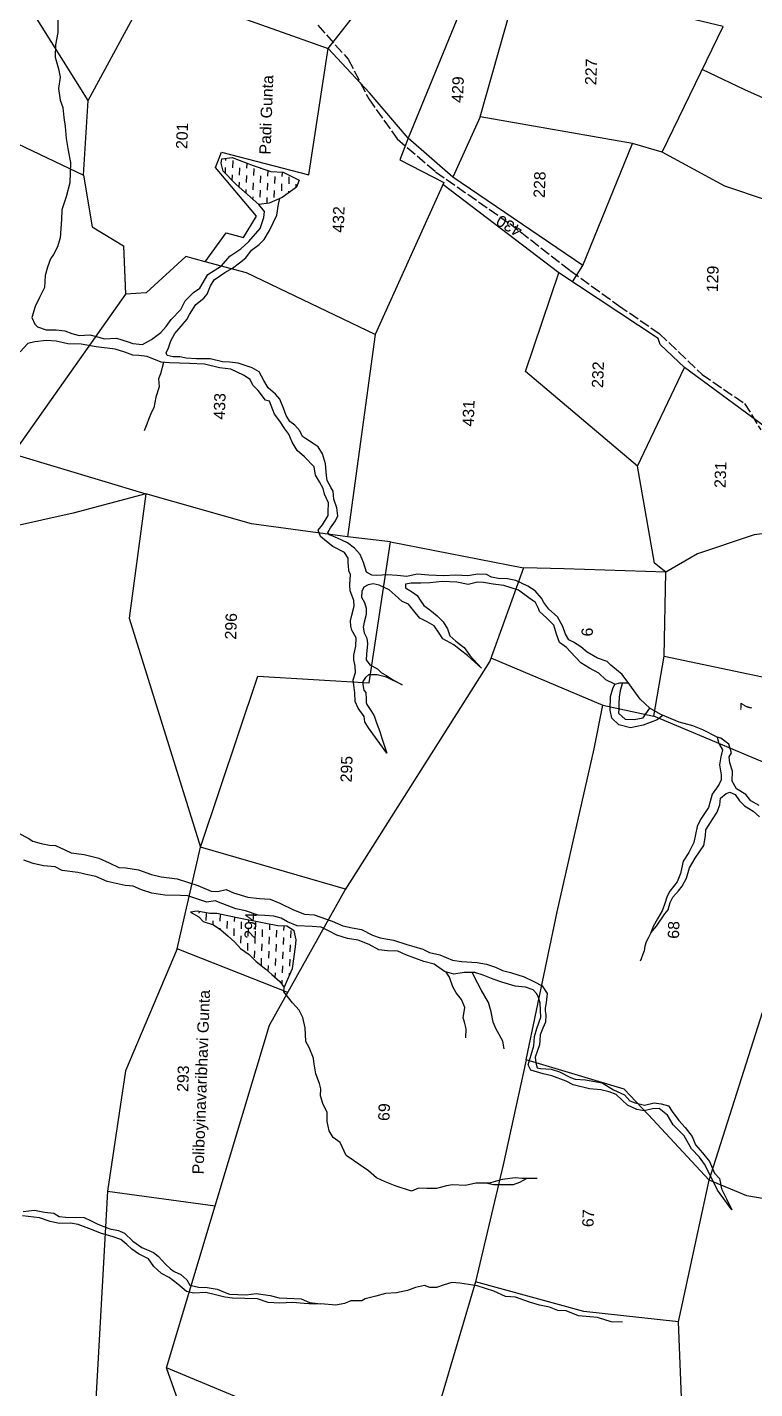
# Model space of a CAD drawing. Header units: inches. Extents: x 342704 to 348847, y 1587316 to 1596013.
# Drawn here: x 344942 to 345775, y 1590039 to 1591597 of the extents above; entities that cross this region are included whole.
import ezdxf

# ---------------------------------------------------------------- set-up
doc = ezdxf.new("R2010")
doc.units = ezdxf.units.IN
doc.header["$MEASUREMENT"] = 0
doc.linetypes.add('ACAD_ISO02W100', pattern=[15, 12, -3])
for name, color, linetype in [('CARTTRACK', 30, 'ACAD_ISO02W100'), ('NALA', 4, 'Continuous'), ('SURVEY_BND', 7, 'Continuous'), ('SURVEY_NO', 7, 'Continuous'), ('WATER_BODY', 4, 'Continuous')]:
    doc.layers.add(name, color=color, linetype=linetype)
doc.styles.get("Standard").update_dxf_attribs({"font": 'arial.ttf'})

msp = doc.modelspace()

# ---------------------------------------------------------------- hatches: boundary and pattern name
at = {"layer": 'WATER_BODY'}
h = msp.add_hatch(dxfattribs=at)
h.set_pattern_fill('DASH', color=256, scale=65.076057, angle=87.9733, style=0)
h.set_pattern_definition([(87.97328, (346991.98, 1585218.805), (-7.841737, 8.4171), [8.134507, -8.134507])])
h.paths.add_polyline_path([(345213, 1590572), (345182.2, 1590577.9), (345159, 1590582.9), (345150.8, 1590582.9), (345136.4, 1590585.7), (345128.7, 1590584.4), (345138.1, 1590579.1), (345143.4, 1590573.7), (345154.9, 1590569.9), (345163.6, 1590564.1), (345171.8, 1590557), (345179.5, 1590550), (345186.1, 1590542.9), (345195.8, 1590535.9), (345203.8, 1590528), (345214.9, 1590519.2), (345221.9, 1590513), (345231.1, 1590504.9), (345236.2, 1590498.1), (345245.7, 1590520), (345248.9, 1590544.8), (345249.7, 1590552.8), (345247.4, 1590563), (345238.9, 1590568.2), (345228.9, 1590568.6)])
h.paths.add_polyline_path([(345200.4, 1591439.3), (345176.5, 1591448.2), (345164.5, 1591446.6), (345163.7, 1591441.9), (345166.2, 1591432.7), (345181, 1591417.5), (345206.9, 1591394.3), (345219, 1591396.2), (345233.7, 1591402.6), (345250.2, 1591414.2), (345253.3, 1591422.5), (345234.7, 1591431.6), (345220.7, 1591432.3)])
h.paths.add_polyline_path([(345206.9, 1590550.1), (345208.1, 1590585.5), (345188.3, 1590586.2), (345187, 1590550.8)], flags=9)

# ---------------------------------------------------------------- linework, layer by layer
at = {"layer": 'CARTTRACK'}
msp.add_lwpolyline([(345274.5, 1591599.7), (345309.5, 1591560.9), (345332.8, 1591515.4), (345365.6, 1591469.6), (345409.4, 1591432), (345494.4, 1591372.6), (345563.5, 1591319.1), (345619.1, 1591278.9), (345665.7, 1591246.8), (345714.6, 1591200), (345763.3, 1591166.8), (345782.1, 1591136.5)], dxfattribs=at)
at = {"layer": 'NALA'}
for points in [[(344976.9, 1591608.4), (344976.7, 1591591.4), (344974.1, 1591577.2), (344973.8, 1591563.3), (344977.6, 1591549.7), (344979.4, 1591540.3), (344977.6, 1591527.3), (344979.5, 1591514.1), (344982.6, 1591505.5), (344983.7, 1591493.9), (344985.3, 1591483.6), (344986.5, 1591469.9), (344988.6, 1591456.4), (344991.1, 1591442.6), (344990.5, 1591419.2), (344986.3, 1591403.1), (344981.5, 1591388.5), (344981.1, 1591377.2), (344979.4, 1591356.3), (344976.5, 1591346.1), (344971.7, 1591337.1), (344968.3, 1591332.1), (344965, 1591322.8), (344962.1, 1591313.3), (344961.4, 1591299.3), (344955.7, 1591288.2), (344950.8, 1591277.7), (344947, 1591265.2), (344950.3, 1591257.4), (344953.4, 1591254.3), (344963.5, 1591251), (344974.9, 1591251.2), (344984.8, 1591250), (344992.8, 1591246.9), (345001.2, 1591244.7), (345013.3, 1591245.1), (345023.7, 1591242.8), (345029.8, 1591240.9), (345044.1, 1591241.5), (345057.2, 1591237.2), (345062.5, 1591235.3), (345073.7, 1591234.4), (345083.9, 1591240.1), (345094.8, 1591248), (345100.8, 1591254.8), (345106.6, 1591262.7), (345117.5, 1591274.3), (345122.7, 1591284.1), (345132.2, 1591293.6), (345139.5, 1591298.9), (345148.4, 1591314.3), (345164.1, 1591324.4), (345173.9, 1591335.4), (345186.3, 1591343.9), (345195.7, 1591352.1), (345208.4, 1591367.1), (345212.7, 1591379.5), (345213.6, 1591386.3), (345206.9, 1591394.3)], [(345780.2, 1590706.5), (345770.5, 1590711.8), (345764.9, 1590719.1), (345754.2, 1590725.6), (345749, 1590734.5), (345749.5, 1590745.9), (345746.6, 1590755.2), (345745.9, 1590762.2), (345748.3, 1590766.9), (345745.3, 1590776.7), (345736.1, 1590783.7), (345731.8, 1590784.8), (345715.4, 1590793.3), (345704, 1590797.6), (345688.5, 1590801.8), (345667.3, 1590810.7), (345654.8, 1590817.8), (345643.9, 1590828.4), (345632, 1590844.7), (345623.1, 1590856.6), (345610, 1590867.1), (345605.9, 1590871.5), (345595, 1590875.1), (345583, 1590882), (345575.8, 1590888.3), (345567.4, 1590893.3), (345562.1, 1590896), (345558.3, 1590902.5), (345555.3, 1590911.4), (345549.1, 1590922.6), (345539.1, 1590931.4), (345533.4, 1590939), (345530.9, 1590944), (345523.5, 1590952.2), (345515.1, 1590957.6), (345501.5, 1590964), (345491.7, 1590966), (345481.3, 1590966.4), (345473.4, 1590967.8), (345467.8, 1590970.8), (345457.9, 1590971.4), (345446.2, 1590969.5), (345432.8, 1590970), (345418.5, 1590969.6), (345401.7, 1590970.2), (345388.3, 1590971.4), (345376.5, 1590968.5), (345365.4, 1590969.7), (345354.2, 1590970.6), (345342.3, 1590969.7), (345336.4, 1590970.2), (345330.3, 1590973.6), (345326.9, 1590984.8), (345323, 1590994), (345316.4, 1591001.1), (345308.6, 1591007.3), (345297.1, 1591012.6), (345287.8, 1591016.4), (345286, 1591019.1), (345289, 1591024.5), (345294.9, 1591032.4), (345297.4, 1591038), (345296.3, 1591047.3), (345293, 1591057.3), (345292.2, 1591066.2), (345289.8, 1591070.3), (345285.4, 1591078.6), (345284.6, 1591084.2), (345283.5, 1591097.8), (345280, 1591108.9), (345275.1, 1591117.1), (345270.4, 1591120), (345260.5, 1591126.5), (345257.1, 1591129.1), (345254.1, 1591135.3), (345248.1, 1591141.8), (345242.6, 1591146.2), (345238.2, 1591153.1), (345235.2, 1591161.4), (345231, 1591171.7), (345225.9, 1591177.2), (345217.6, 1591184.7), (345212.8, 1591193.2), (345207.5, 1591202.9), (345199.4, 1591207.5), (345183.5, 1591212.8), (345173.7, 1591213.9), (345165.4, 1591214.2), (345151.1, 1591217.7), (345135.6, 1591218), (345123.9, 1591218.5), (345116.6, 1591220.2), (345108.9, 1591220), (345102, 1591221.5), (345100.8, 1591224.5), (345103.5, 1591230.3), (345106.1, 1591238.5), (345110.6, 1591246.9), (345118.1, 1591255.3), (345124.5, 1591262.9), (345127.5, 1591268.4), (345135, 1591280.1), (345144, 1591287.4), (345147.8, 1591292), (345151.5, 1591301.4), (345155.7, 1591308.1), (345168, 1591316.8), (345176.7, 1591321.5), (345184.9, 1591327.8), (345192, 1591333.6), (345198.7, 1591342.1), (345207.5, 1591348.6), (345213.2, 1591354.4), (345219.1, 1591364.6), (345227.6, 1591382.4), (345229.7, 1591394.7), (345231.2, 1591401.5)], [(345614.6, 1590845.5), (345604.6, 1590850.3), (345596.5, 1590857.9), (345585.6, 1590863.9), (345575.9, 1590869.9), (345564.1, 1590882.6), (345559.3, 1590887.2), (345551.2, 1590893), (345548.1, 1590902.8), (345544.8, 1590912.9), (345536.4, 1590921.2), (345528.5, 1590928.4), (345527.3, 1590932), (345524, 1590939), (345516.4, 1590944.4), (345504.3, 1590953), (345487.7, 1590958.4), (345475.3, 1590959.9), (345464.4, 1590961.9), (345457.5, 1590962), (345446.7, 1590959.4), (345433.7, 1590962.3), (345417.4, 1590962.9), (345402.9, 1590961.3), (345392.7, 1590961.2), (345381.4, 1590961.2), (345375, 1590959.9), (345374.8, 1590958.5), (345375, 1590955.6), (345383, 1590950.6), (345388.5, 1590946.9), (345392.7, 1590940.5), (345395.8, 1590935.3), (345402.9, 1590930.5), (345411.1, 1590923.6), (345418.2, 1590916.8), (345423, 1590908.7), (345425.9, 1590900.8), (345432.8, 1590894.6), (345442, 1590887.4), (345448.8, 1590878.3), (345462, 1590863.8), (345446.1, 1590878.1), (345438, 1590884.2), (345430.3, 1590890.6), (345417.7, 1590897.4), (345413.5, 1590903.8), (345407.8, 1590912.3), (345399.9, 1590916.6), (345391.4, 1590920.8), (345386, 1590927.4), (345378.6, 1590936.8), (345371, 1590940.1), (345363, 1590947.4), (345356.1, 1590953.3), (345344.9, 1590958.8), (345337.9, 1590960.1), (345332.1, 1590959.3), (345327.4, 1590956.3), (345324.9, 1590951.6), (345324.7, 1590944.9), (345328, 1590938.8), (345330.1, 1590932.5), (345330, 1590925.3), (345327.7, 1590916.2), (345326.5, 1590910.8), (345327.7, 1590904), (345330.8, 1590898.1), (345331.4, 1590891.5), (345330.3, 1590879.6), (345330.1, 1590873.4), (345334.1, 1590867.6), (345343, 1590862.8), (345347.6, 1590858.3), (345353.1, 1590855.2), (345359.5, 1590851.3), (345371.1, 1590844.5), (345353.4, 1590853.6), (345342.6, 1590856), (345336.6, 1590856.2), (345332.7, 1590856), (345329.1, 1590853.1), (345326.3, 1590848.6), (345326.2, 1590844.9), (345327.3, 1590838.7), (345329.4, 1590835.8), (345329.8, 1590828.2), (345330, 1590824.6), (345330.6, 1590822), (345332.8, 1590818.7), (345335.1, 1590815.1), (345339, 1590809.1), (345341.9, 1590801.1), (345345.6, 1590791.1), (345347.8, 1590783.6), (345353.7, 1590766.6), (345332.5, 1590795.4), (345328.3, 1590802.1), (345327.5, 1590808.3), (345320.8, 1590817.9), (345317.4, 1590825.6), (345316.8, 1590835.5), (345316, 1590841.5), (345314.9, 1590850.4), (345317.8, 1590858.6), (345317.2, 1590865.9), (345315.7, 1590873.3), (345315.7, 1590878.6), (345318, 1590888.9), (345318.4, 1590898.5), (345313.5, 1590907.2), (345312.4, 1590911.8), (345312.1, 1590917.8), (345313.5, 1590924.3), (345316, 1590934.6), (345315.9, 1590941.3), (345313.7, 1590947.2), (345311.7, 1590952.4), (345311.2, 1590958.6), (345311.9, 1590971.5), (345310.1, 1590974.9), (345309.6, 1590981.6), (345309.3, 1590983.7), (345309.2, 1590989.7), (345305.3, 1590996.2), (345291.6, 1591003.1), (345284.6, 1591008.7), (345277.5, 1591014.4), (345275, 1591021.7), (345279.8, 1591027.9), (345286.3, 1591038.4), (345286.5, 1591042.3), (345286.8, 1591052.9), (345282.2, 1591062.9), (345280.7, 1591069.5), (345276.4, 1591077.1), (345271.9, 1591084.7), (345270.3, 1591094.2), (345259.2, 1591105.8), (345251, 1591112.8), (345245, 1591122.4), (345241.4, 1591131.7), (345236.9, 1591137.5), (345231, 1591146.5), (345224.9, 1591154.3), (345219.3, 1591169.2), (345214.7, 1591170.4), (345206.1, 1591181.5), (345200, 1591187.7), (345197.2, 1591194), (345189.3, 1591199.2), (345174.9, 1591206.1), (345162.1, 1591207.6), (345144.8, 1591211.9), (345127.7, 1591212.3), (345104.7, 1591213.2), (345095.3, 1591214), (345079.1, 1591220.3), (345069.6, 1591221.8), (345062.7, 1591222.2), (345053.5, 1591225.4), (345042.3, 1591228.8), (345020.6, 1591231.5), (345003.5, 1591234.6), (344988.3, 1591234.8), (344974.8, 1591238.1), (344963.8, 1591238.8), (344950.5, 1591237.2), (344942.4, 1591235.3), (344933.6, 1591225.8)], [(345097.8, 1591213.8), (345094.4, 1591200.8), (345092, 1591195), (345093, 1591185.6), (345089.1, 1591173.8), (345086.6, 1591161.6), (345084, 1591156.6), (345080.8, 1591148.2), (345078.6, 1591143.2), (345075.6, 1591135.4)], [(345669.7, 1590809.7), (345663.2, 1590804.5), (345647.2, 1590798.5), (345632.6, 1590795.5), (345619.3, 1590798.8), (345611.2, 1590806.3), (345609.3, 1590815.8), (345609.8, 1590831.3), (345612.6, 1590840.5), (345614.6, 1590845.5), (345620.3, 1590847.1), (345630.3, 1590847)], [(345623.5, 1590847.1), (345621, 1590838.2), (345619.7, 1590830.6), (345619.4, 1590823.2), (345619.2, 1590817.2), (345619, 1590812.1), (345626.6, 1590805.2), (345637, 1590804.9), (345647.2, 1590806.8), (345650.2, 1590811.3), (345654.8, 1590817.8)], [(345731.8, 1590784.8), (345733.9, 1590777.6), (345738, 1590770.2), (345736.1, 1590762.2), (345734.8, 1590753.2), (345736.7, 1590741.7), (345736.5, 1590736), (345734.2, 1590731.1), (345731.2, 1590726.4), (345726.4, 1590719.3), (345723.8, 1590711.2), (345722.2, 1590704.4), (345712.7, 1590690.5), (345709.2, 1590682.5), (345705.2, 1590664.1), (345699.4, 1590652.7), (345693.2, 1590642.8), (345690, 1590628.6), (345686.1, 1590619.3), (345677.7, 1590608.6), (345674.6, 1590602.7), (345671.5, 1590593.3), (345668.8, 1590586.1), (345663.7, 1590576.6), (345658.7, 1590568.1), (345655.8, 1590560.9), (345662.5, 1590568.3), (345672.1, 1590582.5), (345675.9, 1590587.2), (345678.3, 1590595.4), (345681, 1590601.5), (345687.7, 1590608.7), (345691.7, 1590614.3), (345696.9, 1590623.3), (345700.4, 1590635), (345706.7, 1590646.3), (345716.6, 1590660.7), (345718.7, 1590671.7), (345719, 1590678.8), (345727.1, 1590691.2), (345731.8, 1590698.8), (345735.2, 1590707.2), (345735.8, 1590714.9), (345742.3, 1590720.3), (345746.4, 1590721.9), (345752.7, 1590719.1), (345757.4, 1590711.8), (345763.3, 1590706.3), (345773.1, 1590699.9), (345780.5, 1590693.6)], [(344931.9, 1590674.8), (344942.8, 1590669.3), (344948.3, 1590665.8), (344957.6, 1590663.1), (344967.1, 1590661), (344974.2, 1590660.9), (344984.9, 1590655.6), (344992.2, 1590652.5), (345007, 1590650.3), (345023.6, 1590646.3), (345035.6, 1590640.9), (345046.6, 1590635.6), (345054.5, 1590635.3), (345069.2, 1590632.7), (345084, 1590627.4), (345095.1, 1590624.9), (345113.5, 1590622.5), (345125.2, 1590618.7), (345137.2, 1590614.8), (345152.5, 1590608.4), (345160, 1590608.1), (345169.5, 1590610.4), (345177.8, 1590606.4), (345194.3, 1590601.4), (345207.8, 1590600.2), (345220.1, 1590599.3), (345231.2, 1590594.8), (345246.8, 1590587), (345259.2, 1590582.2), (345270.2, 1590581.3), (345291, 1590574.2), (345303.2, 1590568.8), (345313.9, 1590566.3), (345324.7, 1590564.7), (345337.1, 1590558.2), (345346, 1590555.1), (345361.2, 1590552.4), (345376.5, 1590547.5), (345384.7, 1590545.1), (345394.8, 1590542.2), (345402.3, 1590538.1), (345414.3, 1590535.6), (345428.7, 1590529.6), (345439.2, 1590528), (345457, 1590526.8), (345467.6, 1590525), (345477.9, 1590521.5), (345486, 1590517.5), (345495.3, 1590515.2), (345510.8, 1590510.4), (345521.9, 1590505.1), (345531.6, 1590500), (345537.3, 1590491.3), (345536.2, 1590480.9), (345534.9, 1590474.4), (345534.8, 1590471.4), (345535.7, 1590466.8), (345535.2, 1590458.6), (345532.2, 1590451.6), (345529.1, 1590444.1), (345528.8, 1590437.6), (345528.5, 1590432.5), (345526.2, 1590426.2), (345523.6, 1590418.4), (345524.3, 1590412.1), (345525.8, 1590406.4), (345529.7, 1590405.3), (345541.9, 1590404.6), (345551.5, 1590401.7), (345564.1, 1590395.1), (345569.3, 1590393.2), (345581.2, 1590392.3), (345600.2, 1590389), (345613.3, 1590381), (345625.8, 1590375.3), (345631.8, 1590368.3), (345638, 1590366.3), (345648.8, 1590363.3), (345659.8, 1590366), (345667.8, 1590365.1), (345676.2, 1590362.9), (345680.4, 1590356.4), (345687.9, 1590346), (345695.5, 1590337.9), (345703.5, 1590327.7), (345707.2, 1590317.9), (345715.3, 1590308.8), (345723, 1590298.8), (345729.1, 1590285.8), (345734.5, 1590279.5), (345737, 1590267.8), (345742.7, 1590256.2), (345748.7, 1590243.7), (345732.4, 1590266.2), (345722, 1590287.3), (345717.5, 1590295.9), (345711.8, 1590303.8), (345702.6, 1590313.3), (345694.3, 1590328.2), (345689.9, 1590332.4), (345681.4, 1590340.8), (345675, 1590352.1), (345665.5, 1590359.7), (345657.8, 1590359.3), (345648.3, 1590356.9), (345639.9, 1590358.5), (345629.2, 1590363.4), (345616.2, 1590375.6), (345608.3, 1590378.6), (345598.8, 1590381.2), (345585.8, 1590382), (345567, 1590386.9), (345559.2, 1590390.9), (345542.7, 1590396.9), (345532.5, 1590399.3), (345518.6, 1590403.4), (345515.6, 1590409.8), (345518.8, 1590421.2), (345522.1, 1590431.3), (345522.5, 1590436.6), (345522.8, 1590442.1), (345525.6, 1590451.2), (345527.7, 1590457.7), (345529.9, 1590464.1), (345529.1, 1590480.1), (345527.3, 1590486.8), (345525.4, 1590490.8), (345521.4, 1590495.5), (345512.5, 1590498.6), (345500.6, 1590499.8), (345485.3, 1590504.1), (345475.3, 1590507.9), (345463.9, 1590512.1), (345454.3, 1590515.2), (345442, 1590515.5), (345430.2, 1590513.4), (345419.6, 1590516.5), (345407.9, 1590524.8), (345395.9, 1590528), (345375.2, 1590535.6), (345366.1, 1590539.7), (345354.2, 1590540), (345344.3, 1590541.4), (345333.4, 1590547.5), (345320.7, 1590552.2), (345308.4, 1590554.4), (345296.5, 1590557.9), (345287.6, 1590562.8), (345278.4, 1590567.4), (345268.2, 1590567.9), (345251, 1590568.9), (345240, 1590573.2), (345232.5, 1590577.6), (345224.1, 1590579.8), (345213.8, 1590580.4), (345206.3, 1590581.1), (345191.8, 1590585.9), (345180.8, 1590588.3), (345165.6, 1590594.1), (345157, 1590597.2), (345147.6, 1590595.9), (345135.8, 1590599.5), (345125.7, 1590603), (345117.1, 1590603.3), (345099.4, 1590604), (345084.6, 1590606), (345072.5, 1590610.1), (345062.9, 1590614.3), (345053.8, 1590615.1), (345033.3, 1590619.6), (345020.4, 1590625.1), (345011.3, 1590627.1), (344999.7, 1590629.8), (344981.8, 1590632), (344973.7, 1590636.4), (344960.2, 1590637.6), (344948.7, 1590640.1), (344937.8, 1590644.1)], [(345655.8, 1590560.9), (345653, 1590554.5), (345650.8, 1590550.5), (345649, 1590545.6), (345648.3, 1590540.3), (345647, 1590536.4), (345645.1, 1590530.8), (345643.9, 1590528.2)], [(345444, 1590440.6), (345444.6, 1590450.8), (345442.5, 1590458.6), (345441.1, 1590463.3), (345442.8, 1590475.4), (345439, 1590484.3), (345433, 1590492.2), (345429.1, 1590499), (345425.3, 1590509.9), (345421.7, 1590515.8)], [(345488.1, 1590428.1), (345486.6, 1590436.9), (345478.5, 1590451.2), (345475.5, 1590458.5), (345473, 1590470.5), (345469.9, 1590481), (345461.6, 1590495.4), (345457.9, 1590502.7), (345451.2, 1590515.3)], [(345525.9, 1590279.5), (345508.8, 1590279.4), (345500.5, 1590280.2), (345485.6, 1590278.4), (345472.3, 1590274.6), (345466.9, 1590274.2), (345455.6, 1590274.3), (345443.6, 1590271.6), (345428.9, 1590272.3), (345421.9, 1590271.2), (345410.5, 1590268), (345399.4, 1590267.9), (345389.9, 1590268.4), (345381.7, 1590265.1), (345363.3, 1590271.2), (345351.6, 1590275.9), (345341.7, 1590280.4), (345332.5, 1590288.3), (345315.5, 1590300.1), (345307.1, 1590305.7), (345300.1, 1590320.6), (345292.3, 1590326.6), (345287.5, 1590334.2), (345285.2, 1590344.9), (345285.4, 1590355.2), (345280.2, 1590365.2), (345277.5, 1590374.2), (345278, 1590382.2), (345276.3, 1590388.1), (345272.4, 1590399.3), (345270.1, 1590413.1), (345269.6, 1590417.3), (345264.8, 1590429.3), (345260.9, 1590436.2), (345260.2, 1590452), (345257.3, 1590463.8), (345253, 1590472.3), (345245.5, 1590480.8), (345235.7, 1590493.3), (345236.2, 1590498.1)], [(345513.9, 1590279.4), (345505.7, 1590275), (345498.4, 1590272.1), (345491, 1590272.4), (345475.7, 1590272.3), (345466.9, 1590274.2)], [(344936.9, 1590241.6), (344950.2, 1590243.4), (344961.6, 1590241.1), (344972.3, 1590239.9), (344978.3, 1590236.2), (344985.4, 1590235.3), (345006.9, 1590234.8), (345014.9, 1590230.9), (345022.5, 1590227.4), (345036.3, 1590221.9), (345046.3, 1590220), (345053.2, 1590217), (345062.7, 1590207.8), (345073, 1590200.7), (345086.5, 1590194.8), (345091.6, 1590190.7), (345100.2, 1590181.5), (345105.8, 1590176.2), (345110.2, 1590173.1), (345117.8, 1590169.6), (345124.5, 1590163.7), (345128.1, 1590157.5), (345138, 1590155.2), (345147.7, 1590154.6), (345159.4, 1590153), (345168.5, 1590149.2), (345173.5, 1590147), (345192.3, 1590146.3), (345204, 1590147.7), (345220.1, 1590145.5), (345230.3, 1590142.8), (345239.2, 1590142.5), (345255.5, 1590141.9), (345264.9, 1590137.4), (345278.1, 1590136), (345270.2, 1590135.8), (345259.1, 1590136.5), (345245.4, 1590137.7), (345230.9, 1590137), (345217.7, 1590137.5), (345205.5, 1590141.6), (345191.1, 1590142.1), (345177, 1590142.5), (345168, 1590143.7), (345157.3, 1590146.2), (345146.1, 1590148.9), (345132, 1590148.1), (345124.2, 1590150.1), (345114.4, 1590158.5), (345104.4, 1590166.3), (345095.5, 1590170.8), (345086.6, 1590178.9), (345080.6, 1590187.4), (345069.3, 1590193.2), (345061.5, 1590198.7), (345055.9, 1590204.1), (345048.9, 1590209.6), (345040.3, 1590212.7), (345025.6, 1590217), (345015.5, 1590221.1), (345000, 1590226.9), (344991.3, 1590228.3), (344978.6, 1590228.1), (344968.1, 1590230.3), (344955.7, 1590234.6), (344936.4, 1590236.9)], [(345623.4, 1590115.1), (345610.4, 1590115.6), (345594.8, 1590120.3), (345573.2, 1590122.5), (345559, 1590127.9), (345549.4, 1590128.3), (345540.1, 1590132.3), (345528.5, 1590134.6), (345517, 1590138), (345501.1, 1590143.7), (345489.7, 1590144.4), (345476.2, 1590150.6), (345457.1, 1590156.8), (345437.4, 1590159.9), (345428, 1590160.6), (345419.3, 1590157.7), (345410.6, 1590154.6), (345402.8, 1590154.9), (345396.7, 1590157), (345386.5, 1590154.9), (345377.4, 1590151.4), (345364.7, 1590148.5), (345352.2, 1590147.9), (345341.1, 1590144.7), (345328.8, 1590141.7), (345324.8, 1590139.6), (345312.3, 1590139.4), (345305.2, 1590136.4), (345295.1, 1590134.7), (345278.1, 1590136)]]:
    msp.add_lwpolyline(points, dxfattribs=at)
at = {"layer": 'SURVEY_BND'}
for points in [[(345011.4, 1591513.7), (345065.3, 1591612.7), (345142.7, 1591610.5), (345157.4, 1591618.9), (345286.4, 1591573), (345481.7, 1591822.2), (345535.6, 1591955.1), (345560.4, 1592078), (345456.1, 1592074.8), (345418.7, 1592033.4), (345205.1, 1592090.3), (345214.1, 1592118.8), (345220.3, 1592178.7), (345005, 1592329), (344967.2, 1592359)], [(345604, 1591731.4), (345573.7, 1591638.1), (345506.1, 1591641.7), (345442.6, 1591627.6), (345378, 1591470.6), (345333.8, 1591522.2), (345286.4, 1591573)], [(344880.5, 1591655.6), (344863.4, 1591495.8), (345006, 1591428.2), (345011.4, 1591513.7), (344884.1, 1591716.6)], [(345460.6, 1591494.8), (345501.8, 1591640.7)], [(345668.8, 1591454.3), (345738.7, 1591598.3), (345573.7, 1591638.1)], [(345955.4, 1591620.5), (345906.9, 1591462.2), (345763.6, 1591525.8), (345714.9, 1591549.2)], [(345378, 1591470.6), (345368.6, 1591445.8), (345418.9, 1591419.7), (345340.2, 1591245.6), (345192.7, 1591316.4), (345145.4, 1591329), (345169.5, 1591362), (345189.6, 1591356.8), (345204.4, 1591381.1), (345157.5, 1591437), (345164.1, 1591454.5), (345264.4, 1591428.4), (345286.4, 1591573)], [(345578.2, 1591324.7), (345634.8, 1591464.3), (345460.6, 1591494.8), (345429.1, 1591425.7)], [(345566.4, 1591305.8), (345578.2, 1591324.7), (345429.1, 1591425.7), (345378, 1591470.6)], [(345800.3, 1591130), (345858.6, 1591281.9), (345883.9, 1591367.3), (345740.6, 1591415.6), (345668.8, 1591454.3), (345634.8, 1591464.3)], [(345006, 1591428.2), (345016.1, 1591368.8), (345052.1, 1591347), (345054.2, 1591292), (344925.3, 1591109), (345077.6, 1591063.2), (344994.4, 1591041.1), (344811.2, 1591000.3), (344686.9, 1590972.7), (344561.7, 1590999), (344469.4, 1591028.9), (344396.3, 1591061)], [(345673.1, 1590973.7), (345660.3, 1590984), (345640.6, 1591095.1), (345512.3, 1591203.2), (345550.7, 1591316.2), (345417.8, 1591417.2)], [(345145.4, 1591329), (345123.4, 1591335.1), (345077.9, 1591293.5), (345054.2, 1591292)], [(345640.6, 1591095.1), (345694.6, 1591207.9), (345666.5, 1591234.1), (345664.2, 1591241), (345550.7, 1591316.2)], [(345340.2, 1591245.6), (345308.5, 1591014.2), (345254.8, 1591021.4), (345198.7, 1591028.9), (345077.6, 1591063.2)], [(345898.2, 1591049.1), (345800.3, 1591130), (345694.6, 1591207.9)], [(345671.1, 1590877.4), (345870.9, 1590835.6), (345890.2, 1590942.6), (346001.2, 1590918.7), (346079.2, 1590907.6), (346135.1, 1591098.4), (346081.2, 1591089.2), (345963.8, 1591055.3), (345903, 1591038.8), (345898.2, 1591049.1), (345836.8, 1591024), (345774.4, 1591016.5), (345709.4, 1590994.5), (345673.1, 1590973.7)], [(345077.6, 1591063.2), (345058.5, 1590921), (345140, 1590659), (345205.7, 1590854.6), (345333.5, 1590847.1), (345357.8, 1591008.2), (345308.5, 1591014.2)], [(345357.8, 1591008.2), (345510.3, 1590978.6), (345471.4, 1590871.6), (345306.3, 1590610.8), (345140, 1590659)], [(345472.8, 1590875.5), (345601.1, 1590821.2), (345659.3, 1590808.6), (345671.1, 1590877.4), (345673.1, 1590973.7), (345556.9, 1590977.5), (345510.3, 1590978.6)], [(345722.8, 1590277.7), (345653, 1590352.9), (345625.3, 1590381.6), (345513.3, 1590415.4), (345548.8, 1590584.9), (345590.9, 1590771.5), (345601.1, 1590821.2)], [(345864.9, 1590779.9), (345851, 1590728.2), (345659.3, 1590808.6)], [(345240.3, 1590492.3), (345113.6, 1590542.6), (345140, 1590659)], [(345513.3, 1590415.4), (345486.9, 1590295.3), (345455.1, 1590161.4), (345393.8, 1589953.5), (345266, 1589994.2), (345101.3, 1590062.8), (345157, 1590248.3), (345219.4, 1590454.9), (345307.3, 1590612.5)], [(345113.6, 1590542.6), (345054.2, 1590402.9), (345033.8, 1590265.2), (345157, 1590248.3)], [(345943.5, 1590409.9), (345897.1, 1590237.2), (345765.9, 1590259.6), (345722.8, 1590277.7), (345783.8, 1590469.6)], [(345033.8, 1590265.2), (345018.9, 1589999.1), (344987.6, 1589829), (345209.7, 1589756.9), (345101.3, 1590062.8)], [(345687.7, 1590115.6), (345722.8, 1590277.7)], [(345393.8, 1589953.5), (345475.7, 1589926.1), (345518, 1589922.5), (345694.8, 1589932.8), (345687.7, 1590115.6), (345579.2, 1590127.2), (345455.1, 1590161.4)]]:
    msp.add_lwpolyline(points, dxfattribs=at)
at = {"layer": 'WATER_BODY'}
for points in [[(345253.3, 1591422.5), (345250.2, 1591414.2), (345233.7, 1591402.6), (345219, 1591396.2), (345206.9, 1591394.3), (345181, 1591417.5), (345166.2, 1591432.7), (345163.7, 1591441.9), (345164.5, 1591446.6), (345176.5, 1591448.2), (345200.4, 1591439.3), (345220.7, 1591432.3), (345234.7, 1591431.6), (345253.3, 1591422.5)], [(345236.2, 1590498.1), (345245.7, 1590520), (345248.9, 1590544.8), (345249.7, 1590552.8), (345247.4, 1590563), (345238.9, 1590568.2), (345228.9, 1590568.6), (345213, 1590572), (345182.2, 1590577.9), (345159, 1590582.9), (345150.8, 1590582.9), (345136.4, 1590585.7), (345128.7, 1590584.4), (345138.1, 1590579.1), (345143.4, 1590573.7), (345154.9, 1590569.9), (345163.6, 1590564.1), (345171.8, 1590557), (345179.5, 1590550), (345186.1, 1590542.9), (345195.8, 1590535.9), (345203.8, 1590528), (345214.9, 1590519.2), (345221.9, 1590513), (345231.1, 1590504.9), (345236.2, 1590498.1)]]:
    msp.add_lwpolyline(points, dxfattribs=at)

# ---------------------------------------------------------------- texts
at = {"layer": 'SURVEY_NO'}
for s, height, rotation, p in [('227', 13.02, 87.9733, (345593.5, 1591530.9)), ('Padi Gunta', 13.02, 87.9733, (345220.4, 1591451.4)), ('429', 13.02, 87.9733, (345440.8, 1591510.6)), ('201', 13.02, 87.9733, (345125, 1591457.7)), ('228', 13.02, 87.9733, (345534.5, 1591401.8)), ('432', 13.02, 87.9733, (345304.2, 1591361.9)), ('430', 13.02, 149.5031, (345510.1, 1591367.8)), ('129', 13.02, 87.9733, (345732.7, 1591293.9)), ('232', 13.02, 87.9733, (345601.3, 1591184.2)), ('433', 13.02, 87.9733, (345168, 1591148.1)), ('431', 13.02, 87.9733, (345453.1, 1591140.1)), ('231', 13.02, 87.9733, (345741.6, 1591069.7)), ('296', 13.02, 87.9733, (345181, 1590896.3)), ('6', 13, 87.9733, (345589.4, 1590899.8)), ('7', 13, 87.9733, (345771.3, 1590814.3)), ('295', 13.02, 87.9733, (345313.4, 1590732.7)), ('294', 13.02, 87.9733, (345203.4, 1590553.6)), ('68', 13.02, 87.9733, (345688.2, 1590553.8)), ('Poliboyinavaribhavi Gunta', 13.015, 87.9733, (345143.6, 1590284.1)), ('293', 13.02, 87.9733, (345126.1, 1590378.4)), ('69', 13.02, 87.9733, (345356.6, 1590345.2)), ('67', 13.02, 87.9733, (345590.3, 1590223.7))]:
    msp.add_text(s, height=height, rotation=rotation, dxfattribs=at).set_placement(p)

doc.saveas('drawing.dxf')
